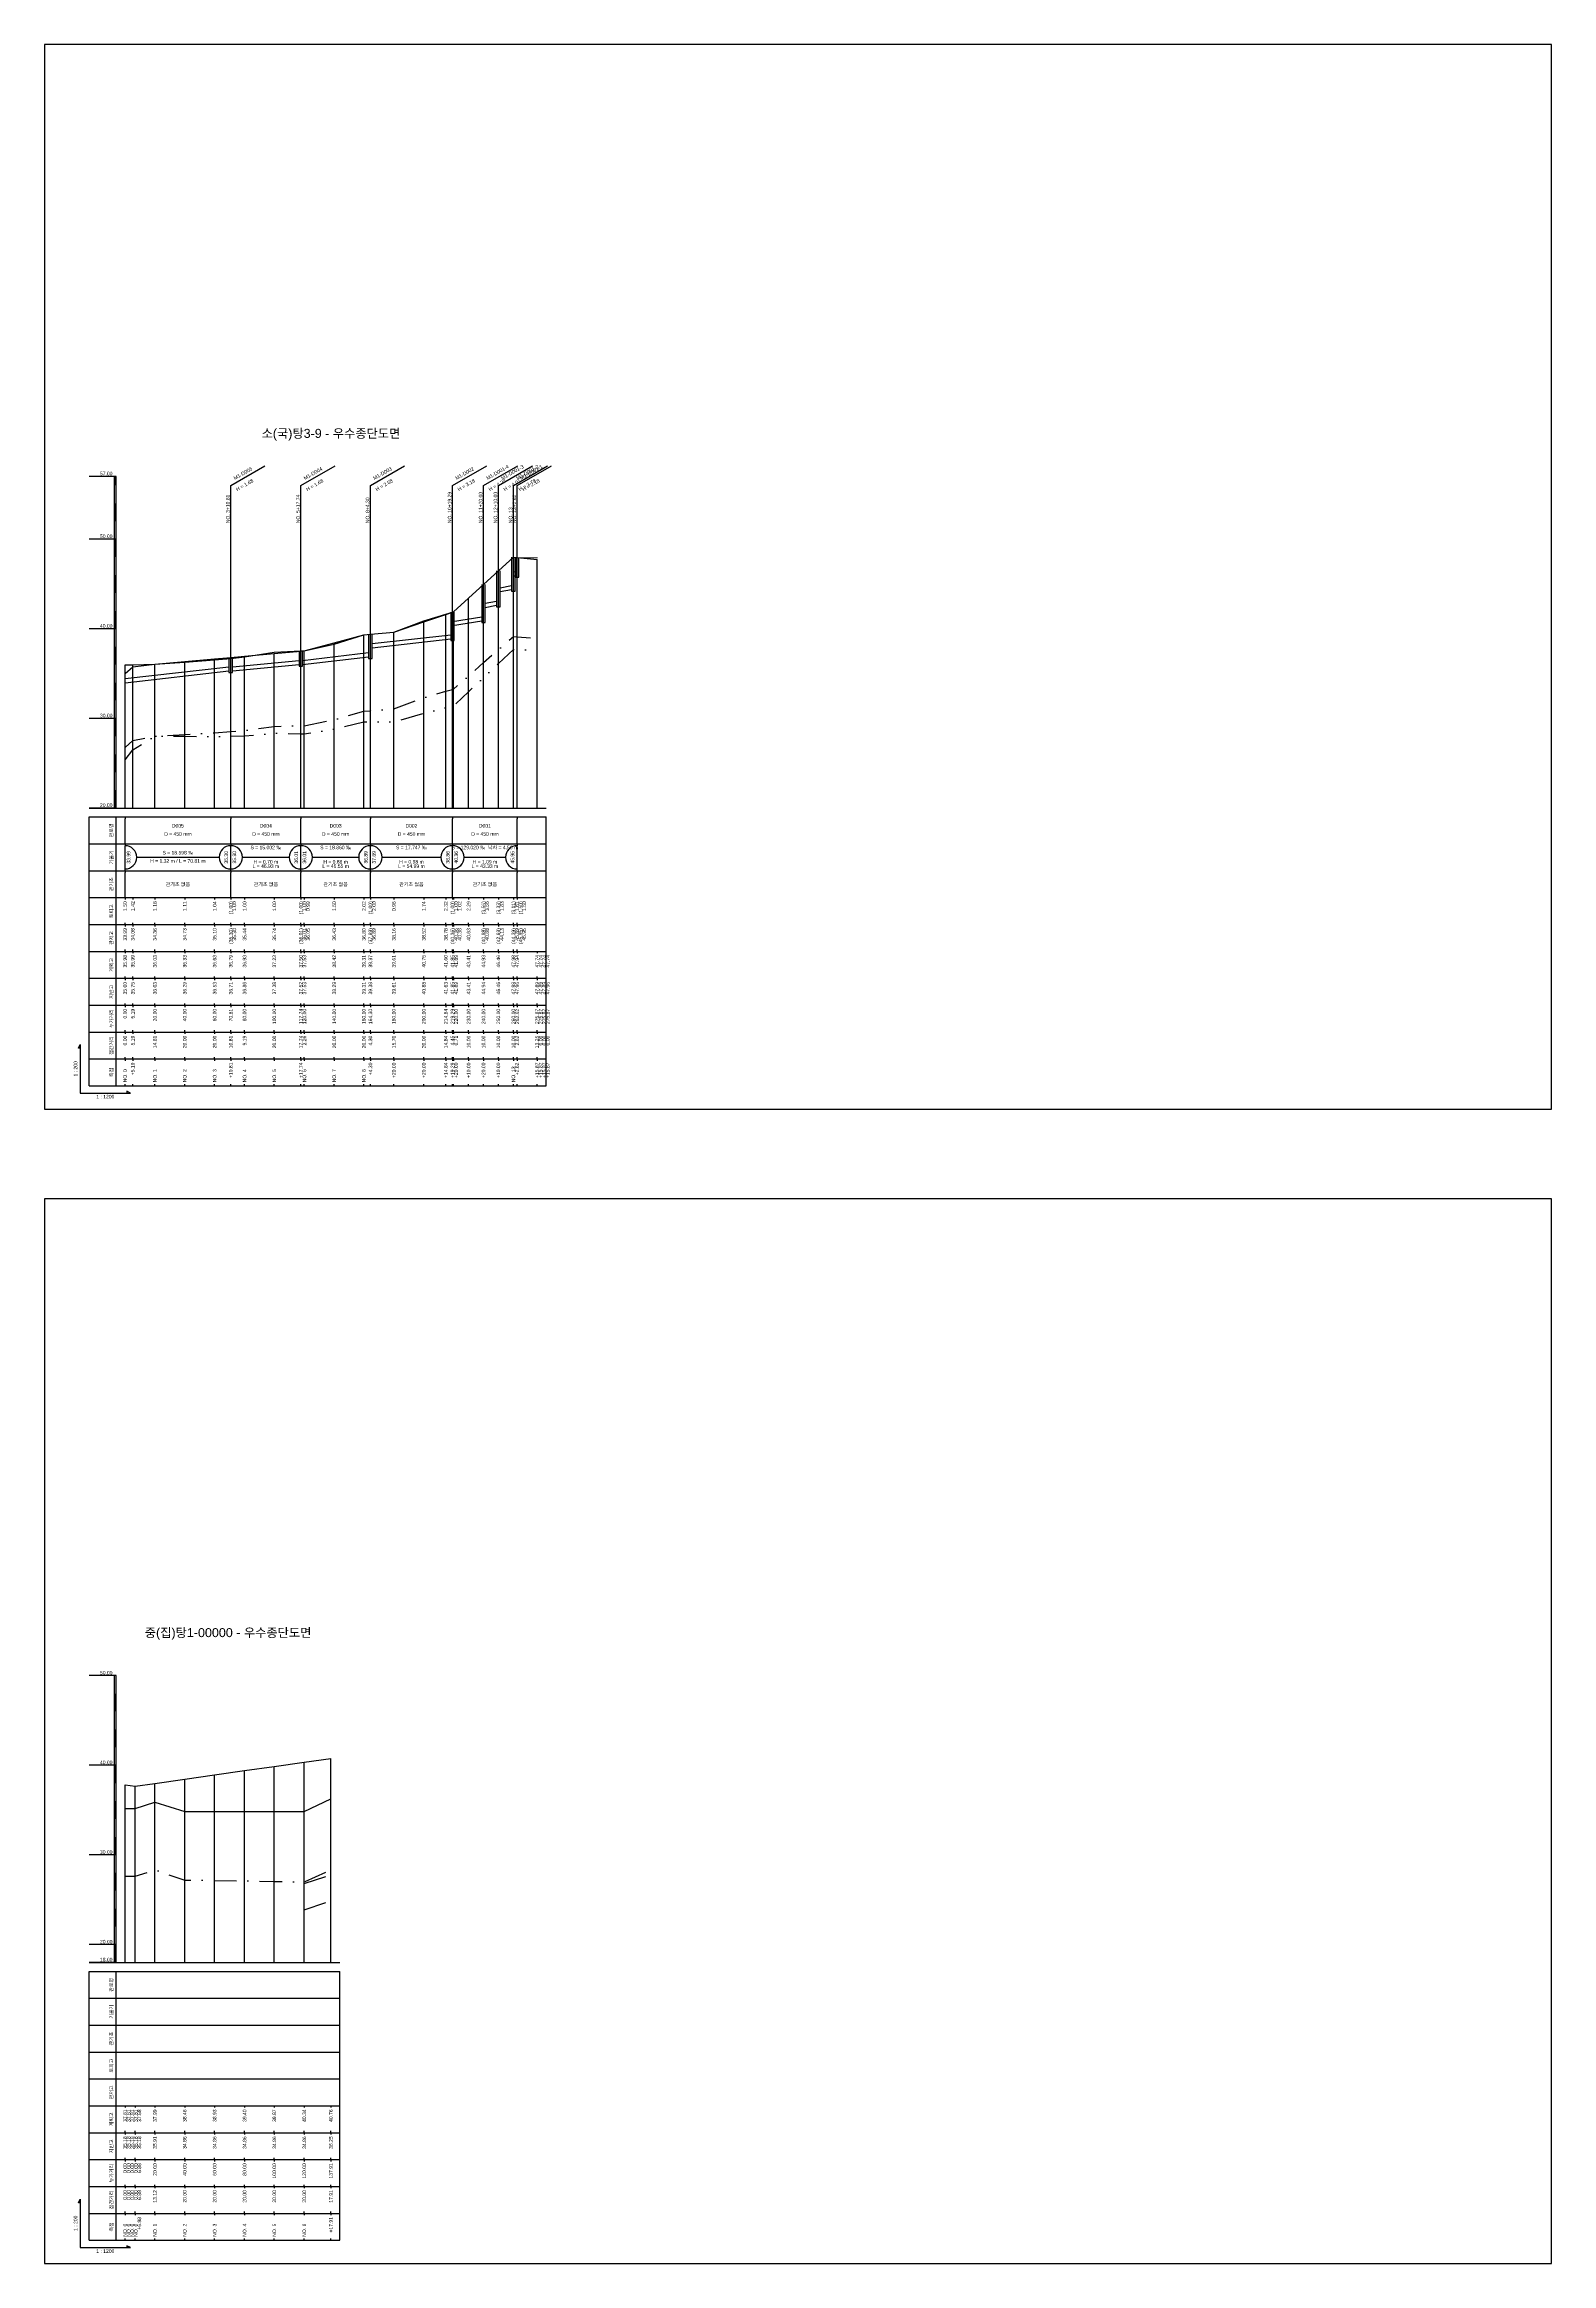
# Model space of a CAD drawing. Header units: millimetres. Extents: x -105495 to 3444, y -108190 to 2013.
# Drawn here: x 20 to 861, y -43792 to -42554 of the extents above; entities that cross this region are included whole.
import ezdxf
from ezdxf.enums import TextEntityAlignment as Align

# ---------------------------------------------------------------- set-up
doc = ezdxf.new("R2010")
doc.units = ezdxf.units.MM
for name, pattern in [('BORDER', [44.45, 12.7, -6.35, 12.7, -6.35, 0, -6.35]), ('DASHDOT', [25.4, 12.7, -6.35, 0, -6.35]), ('DIVIDE', [31.75, 12.7, -6.35, 0, -6.35, 0, -6.35])]:
    doc.linetypes.add(name, pattern=pattern)
for name, color, linetype in [('KZ_종단_계획선', 1, 'Continuous'), ('KZ_종단_관로', 4, 'Continuous'), ('KZ_종단_깃발', 7, 'Continuous'), ('KZ_종단_노선명', 7, 'Continuous'), ('KZ_종단_도각', 7, 'Continuous'), ('KZ_종단_맨홀', 4, 'Continuous'), ('KZ_종단_수직선', 7, 'Continuous'), ('KZ_종단_암선1', 56, 'DASHDOT'), ('KZ_종단_암선2', 4, 'DIVIDE'), ('KZ_종단_암선3', 6, 'BORDER'), ('KZ_종단_지반선', 3, 'Continuous'), ('KZ_종단_테이블문자', 7, 'Continuous'), ('KZ_종단_테이블선', 7, 'Continuous'), ('KZ_종단_폴대', 7, 'Continuous')]:
    doc.layers.add(name, color=color, linetype=linetype)
doc.styles.get("Standard").update_dxf_attribs({"font": 'arial.ttf'})

msp = doc.modelspace()

# ---------------------------------------------------------------- linework, layer by layer
at = {"layer": 'KZ_종단_계획선'}
for points in [[(65, -42900.1), (69.3, -42900.1), (81.7, -42899.8), (98.3, -42898.3), (115, -42896.8), (124, -42896), (131.7, -42895.3), (148.3, -42893.8), (163.1, -42892.5), (165, -42892.3), (181.7, -42887.9), (198.3, -42883.4), (201.9, -42883.1), (215, -42881.9), (231.7, -42876.2), (244, -42872), (247.7, -42870.8), (248.3, -42870.5), (256.7, -42862.9), (265, -42855.3), (273.3, -42847.7), (281.7, -42840.1), (283.8, -42840.3), (294.9, -42841.3), (294.9, -42841.3), (294.9, -42841.3), (294.9, -42841.3)], [(65, -43524.9), (65, -43524.9), (65, -43524.9), (65, -43524.9), (70.7, -43525.6), (81.7, -43524.1), (98.3, -43521.7), (115, -43519.4), (131.7, -43517), (148.3, -43514.7), (165, -43512.3), (179.9, -43510.2)]]:
    msp.add_lwpolyline(points, dxfattribs=at)
at = {"layer": 'KZ_종단_관로'}
for p, q in [((274.3, -42857.1), (280.7, -42855.8)), ((274.3, -42859.3), (280.7, -42858.1)), ((281.7, -42848.3), (282.8, -42848)), ((281.7, -42850.6), (282.8, -42850.2)), ((266, -42865.8), (272.3, -42864.6)), ((266, -42868.1), (272.3, -42866.8)), ((202.9, -42888.3), (246.7, -42883.4)), ((247.7, -42875.9), (264, -42873.3)), ((247.7, -42878.2), (264, -42875.6)), ((164.1, -42897.7), (200.9, -42893.3)), ((164.1, -42900), (200.9, -42895.6)), ((202.9, -42890.6), (246.7, -42885.7)), ((65, -42907.8), (123, -42901.2)), ((65, -42910.1), (123, -42903.5)), ((125, -42901.2), (162.1, -42897.7)), ((125, -42903.5), (162.1, -42900))]:
    msp.add_line(p, q, dxfattribs=at)
at = {"layer": 'KZ_종단_깃발'}
for p, q in [((124, -42800.1), (143.1, -42789.1)), ((163.1, -42800.1), (182.2, -42789.1)), ((201.9, -42800.1), (221, -42789.1)), ((247.7, -42800.1), (266.8, -42789.1)), ((265, -42800.1), (284.1, -42789.1)), ((273.3, -42800.1), (292.4, -42789.1)), ((281.7, -42800.1), (300.7, -42789.1)), ((283.8, -42800.1), (302.9, -42789.1)), ((124, -42980), (124, -42800.1)), ((163.1, -42980), (163.1, -42800.1)), ((201.9, -42980), (201.9, -42800.1)), ((247.7, -42980), (247.7, -42800.1)), ((265, -42980), (265, -42800.1)), ((273.3, -42980), (273.3, -42800.1)), ((281.7, -42980), (281.7, -42800.1)), ((283.8, -42980), (283.8, -42800.1))]:
    msp.add_line(p, q, dxfattribs=at)
at = {"layer": 'KZ_종단_도각'}
for points in [[(20, -43148), (861, -43148), (861, -42554), (20, -42554)], [(20, -43792), (861, -43792), (861, -43198), (20, -43198)]]:
    msp.add_lwpolyline(points, close=True, dxfattribs=at)
at = {"layer": 'KZ_종단_맨홀'}
for points in [[(280.7, -42840.1), (280.7, -42859), (282.7, -42859), (282.7, -42840.1)], [(282.8, -42840.3), (282.8, -42851.2), (284.8, -42851.2), (284.8, -42840.3)], [(264, -42855.3), (264, -42876.5), (266, -42876.5), (266, -42855.3)], [(272.3, -42847.7), (272.3, -42867.8), (274.3, -42867.8), (274.3, -42847.7)], [(246.7, -42870.8), (246.7, -42886.6), (248.7, -42886.6), (248.7, -42870.8)], [(200.9, -42883.1), (200.9, -42896.5), (202.9, -42896.5), (202.9, -42883.1)], [(123, -42896), (123, -42904.4), (125, -42904.4), (125, -42896)], [(162.1, -42892.5), (162.1, -42900.9), (164.1, -42900.9), (164.1, -42892.5)]]:
    msp.add_lwpolyline(points, dxfattribs=at)
at = {"layer": 'KZ_종단_수직선'}
for p, q in [((281.7, -42980), (281.7, -42840.1)), ((283.8, -42980), (283.8, -42840.3)), ((294.9, -42980), (294.9, -42841.3)), ((294.9, -42980), (294.9, -42841.3)), ((294.9, -42980), (294.9, -42841.3)), ((294.9, -42980), (294.9, -42841.3)), ((265, -42980), (265, -42855.3)), ((273.3, -42980), (273.3, -42847.7)), ((247.7, -42980), (247.7, -42870.8)), ((248.3, -42980), (248.3, -42870.5)), ((256.7, -42980), (256.7, -42862.9)), ((198.3, -42980), (198.3, -42883.4)), ((201.9, -42980), (201.9, -42883.1)), ((215, -42980), (215, -42881.9)), ((231.7, -42980), (231.7, -42876.2)), ((244, -42980), (244, -42872)), ((124, -42980), (124, -42896)), ((131.7, -42980), (131.7, -42895.3)), ((148.3, -42980), (148.3, -42893.8)), ((163.1, -42980), (163.1, -42892.5)), ((165, -42980), (165, -42892.3)), ((181.7, -42980), (181.7, -42887.9)), ((65, -42980), (65, -42900.1)), ((69.3, -42980), (69.3, -42900.1)), ((81.7, -42980), (81.7, -42899.8)), ((98.3, -42980), (98.3, -42898.3)), ((115, -42980), (115, -42896.8)), ((148.3, -43624), (148.3, -43514.7)), ((165, -43624), (165, -43512.3)), ((179.9, -43624), (179.9, -43510.2)), ((65, -43624), (65, -43524.9)), ((65, -43624), (65, -43524.9)), ((65, -43624), (65, -43524.9)), ((65, -43624), (65, -43524.9)), ((65, -43624), (65, -43524.9)), ((65, -43624), (65, -43524.9)), ((65, -43624), (65, -43524.9)), ((70.7, -43624), (70.7, -43525.6)), ((81.7, -43624), (81.7, -43524.1)), ((98.3, -43624), (98.3, -43521.7)), ((115, -43624), (115, -43519.4)), ((131.7, -43624), (131.7, -43517))]:
    msp.add_line(p, q, dxfattribs=at)
at = {"layer": 'KZ_종단_암선1', "flags": 128}
for points in [[(65, -42946.3), (69.3, -42942.3), (81.7, -42939.9), (98.3, -42939), (115, -42938), (124, -42937.3), (131.7, -42936.7), (148.3, -42934.5), (163.1, -42934.1), (165, -42934.1), (181.7, -42930.7), (198.3, -42926), (201.9, -42925.7), (215, -42924.6), (231.7, -42918.4), (244, -42914.8), (247.7, -42913.8), (248.3, -42913.6), (256.7, -42906.3), (265, -42898.9), (273.3, -42891.6), (281.7, -42884.3), (283.8, -42884.5), (294.9, -42885.2), (294.9, -42885.2), (294.9, -42885.2), (294.9, -42884.8)], [(65, -43575.8), (65, -43575.8), (65, -43575.8), (65, -43575.8), (70.7, -43575.9), (81.7, -43572.4), (98.3, -43578), (115, -43578.3), (131.7, -43578.5), (148.3, -43578.8), (165, -43579.1), (179.9, -43572.3)]]:
    msp.add_lwpolyline(points, dxfattribs=at)
at = {"layer": 'KZ_종단_암선2', "flags": 128}
for points in [[(65, -42953.1), (69.3, -42947.6), (81.7, -42940), (98.3, -42940), (115, -42940.1), (124, -42939.9), (131.7, -42939.7), (148.3, -42938.3), (163.1, -42938.6), (165, -42938.7), (181.7, -42936), (198.3, -42932), (201.9, -42932), (215, -42931.9), (231.7, -42927.1), (244, -42924.1), (247.7, -42923.2), (248.3, -42923), (256.7, -42915.1), (265, -42907.2), (273.3, -42899.4), (281.7, -42891.6), (283.8, -42891.6), (294.9, -42891.8), (294.9, -42891.8), (294.9, -42891.8), (294.9, -42891.4)], [(165, -43580), (179.9, -43575)]]:
    msp.add_lwpolyline(points, dxfattribs=at)
at = {"layer": 'KZ_종단_암선3', "flags": 128}
msp.add_lwpolyline([(165, -43594.7), (179.9, -43589.6)], dxfattribs=at)
at = {"layer": 'KZ_종단_지반선', "flags": 128}
for points in [[(65, -42905), (69.3, -42901.2), (81.7, -42899.8), (98.3, -42898.6), (115, -42897.4), (124, -42896.5), (131.7, -42895.7), (148.3, -42893.1), (163.1, -42892.4), (165, -42892.3), (181.7, -42888.6), (198.3, -42883.4), (201.9, -42883.1), (215, -42881.9), (231.7, -42875.6), (244, -42871.9), (247.7, -42870.7), (248.3, -42870.5), (256.7, -42862.9), (265, -42855.3), (273.3, -42847.7), (281.7, -42840.1), (283.8, -42840.2), (294.9, -42840.5), (294.9, -42840.5), (294.9, -42840.5), (294.9, -42840.2)], [(65, -43538.1), (65, -43538.1), (65, -43538.1), (65, -43538.1), (70.7, -43538.1), (81.7, -43534.5), (98.3, -43539.7), (115, -43539.7), (131.7, -43539.7), (148.3, -43539.7), (165, -43539.7), (179.9, -43532.8)]]:
    msp.add_lwpolyline(points, dxfattribs=at)
at = {"layer": 'KZ_종단_테이블문자'}
for p, q in [((65, -42985), (65, -42986)), ((65, -42999), (65, -42986)), ((124, -42985), (124, -42986)), ((124, -42985), (124, -42986)), ((124, -42999), (124, -42986)), ((124, -42999), (124, -42986)), ((163.1, -42985), (163.1, -42986)), ((163.1, -42985), (163.1, -42986)), ((163.1, -42999), (163.1, -42986)), ((163.1, -42999), (163.1, -42986)), ((201.9, -42985), (201.9, -42986)), ((201.9, -42985), (201.9, -42986)), ((201.9, -42999), (201.9, -42986)), ((201.9, -42999), (201.9, -42986)), ((247.7, -42985), (247.7, -42986)), ((247.7, -42985), (247.7, -42986)), ((247.7, -42999), (247.7, -42986)), ((247.7, -42999), (247.7, -42986)), ((283.8, -42985), (283.8, -42986)), ((283.8, -42999), (283.8, -42986)), ((65, -43000), (65, -42999)), ((65, -43000), (65, -43001)), ((65, -43014), (65, -43001)), ((71.4, -43007.5), (117.6, -43007.5)), ((124, -43000), (124, -42999)), ((124, -43000), (124, -42999)), ((124, -43000), (124, -43001)), ((124, -43000), (124, -43001)), ((124, -43014), (124, -43001)), ((124, -43014), (124, -43001)), ((130.4, -43007.5), (156.7, -43007.5)), ((163.1, -43000), (163.1, -42999)), ((163.1, -43000), (163.1, -42999)), ((163.1, -43000), (163.1, -43001)), ((163.1, -43000), (163.1, -43001)), ((163.1, -43014), (163.1, -43001)), ((163.1, -43014), (163.1, -43001)), ((169.5, -43007.5), (195.5, -43007.5)), ((201.9, -43000), (201.9, -42999)), ((201.9, -43000), (201.9, -42999)), ((201.9, -43000), (201.9, -43001)), ((201.9, -43000), (201.9, -43001)), ((201.9, -43014), (201.9, -43001)), ((201.9, -43014), (201.9, -43001)), ((208.3, -43007.5), (241.3, -43007.5)), ((247.7, -43000), (247.7, -42999)), ((247.7, -43000), (247.7, -42999)), ((247.7, -43000), (247.7, -43001)), ((247.7, -43000), (247.7, -43001)), ((247.7, -43014), (247.7, -43001)), ((247.7, -43014), (247.7, -43001)), ((254.2, -43007.5), (277.4, -43007.5)), ((283.8, -43000), (283.8, -42999)), ((283.8, -43000), (283.8, -43001)), ((283.8, -43014), (283.8, -43001)), ((65, -43015), (65, -43014)), ((65, -43015), (65, -43016)), ((65, -43029), (65, -43016)), ((124, -43015), (124, -43014)), ((124, -43015), (124, -43014)), ((124, -43015), (124, -43016)), ((124, -43015), (124, -43016)), ((124, -43029), (124, -43016)), ((124, -43029), (124, -43016)), ((163.1, -43015), (163.1, -43014)), ((163.1, -43015), (163.1, -43014)), ((163.1, -43015), (163.1, -43016)), ((163.1, -43015), (163.1, -43016)), ((163.1, -43029), (163.1, -43016)), ((163.1, -43029), (163.1, -43016)), ((201.9, -43015), (201.9, -43014)), ((201.9, -43015), (201.9, -43014)), ((201.9, -43015), (201.9, -43016)), ((201.9, -43015), (201.9, -43016)), ((201.9, -43029), (201.9, -43016)), ((201.9, -43029), (201.9, -43016)), ((247.7, -43015), (247.7, -43014)), ((247.7, -43015), (247.7, -43014)), ((247.7, -43015), (247.7, -43016)), ((247.7, -43015), (247.7, -43016)), ((247.7, -43029), (247.7, -43016)), ((247.7, -43029), (247.7, -43016)), ((283.8, -43015), (283.8, -43014)), ((283.8, -43015), (283.8, -43016)), ((283.8, -43029), (283.8, -43016)), ((65, -43030), (65, -43029)), ((124, -43030), (124, -43029)), ((124, -43030), (124, -43029)), ((163.1, -43030), (163.1, -43029)), ((163.1, -43030), (163.1, -43029)), ((201.9, -43030), (201.9, -43029)), ((201.9, -43030), (201.9, -43029)), ((247.7, -43030), (247.7, -43029)), ((247.7, -43030), (247.7, -43029)), ((283.8, -43030), (283.8, -43029))]:
    msp.add_line(p, q, dxfattribs=at)
for centre, start, end in [((65, -43007.5), 270, 90), ((124, -43007.5), 90, 270), ((124, -43007.5), 270, 90), ((163.1, -43007.5), 90, 270), ((163.1, -43007.5), 270, 90), ((201.9, -43007.5), 90, 270), ((201.9, -43007.5), 270, 90), ((247.7, -43007.5), 90, 270), ((247.7, -43007.5), 270, 90), ((283.8, -43007.5), 90, 270)]:
    msp.add_arc(centre, 6.5, start, end, dxfattribs=at)
at = {"layer": 'KZ_종단_테이블선'}
for p, q in [((45, -42980), (299.9, -42980)), ((45, -43000), (45, -42985)), ((45, -42985), (299.9, -42985)), ((60, -43000), (60, -42985)), ((299.9, -43000), (299.9, -42985)), ((45, -43015), (45, -43000)), ((45, -43000), (299.9, -43000)), ((60, -43015), (60, -43000)), ((299.9, -43015), (299.9, -43000)), ((45, -43030), (45, -43015)), ((45, -43015), (299.9, -43015)), ((60, -43030), (60, -43015)), ((299.9, -43030), (299.9, -43015)), ((45, -43045), (45, -43030)), ((45, -43030), (299.9, -43030)), ((60, -43045), (60, -43030)), ((65, -43030), (65, -43031)), ((69.3, -43030), (69.3, -43031)), ((81.7, -43030), (81.7, -43031)), ((98.3, -43030), (98.3, -43031)), ((115, -43030), (115, -43031)), ((124, -43030), (124, -43031)), ((131.7, -43030), (131.7, -43031)), ((148.3, -43030), (148.3, -43031)), ((163.1, -43030), (163.1, -43031)), ((165, -43030), (165, -43031)), ((181.7, -43030), (181.7, -43031)), ((198.3, -43030), (198.3, -43031)), ((201.9, -43030), (201.9, -43031)), ((215, -43030), (215, -43031)), ((231.7, -43030), (231.7, -43031)), ((244, -43030), (244, -43031)), ((247.7, -43030), (247.7, -43031)), ((248.3, -43030), (248.3, -43031)), ((256.7, -43030), (256.7, -43031)), ((265, -43030), (265, -43031)), ((273.3, -43030), (273.3, -43031)), ((281.7, -43030), (281.7, -43031)), ((283.8, -43030), (283.8, -43031)), ((299.9, -43045), (299.9, -43030)), ((45, -43060), (45, -43045)), ((45, -43045), (299.9, -43045)), ((60, -43060), (60, -43045)), ((65, -43045), (65, -43044)), ((65, -43045), (65, -43046)), ((69.3, -43045), (69.3, -43044)), ((69.3, -43045), (69.3, -43046)), ((81.7, -43045), (81.7, -43044)), ((81.7, -43045), (81.7, -43046)), ((98.3, -43045), (98.3, -43044)), ((98.3, -43045), (98.3, -43046)), ((115, -43045), (115, -43044)), ((115, -43045), (115, -43046)), ((124, -43045), (124, -43044)), ((124, -43045), (124, -43046)), ((131.7, -43045), (131.7, -43044)), ((131.7, -43045), (131.7, -43046)), ((148.3, -43045), (148.3, -43044)), ((148.3, -43045), (148.3, -43046)), ((163.1, -43045), (163.1, -43044)), ((163.1, -43045), (163.1, -43046)), ((165, -43045), (165, -43044)), ((165, -43045), (165, -43046)), ((181.7, -43045), (181.7, -43044)), ((181.7, -43045), (181.7, -43046)), ((198.3, -43045), (198.3, -43044)), ((198.3, -43045), (198.3, -43046)), ((201.9, -43045), (201.9, -43044)), ((201.9, -43045), (201.9, -43046)), ((215, -43045), (215, -43044)), ((215, -43045), (215, -43046)), ((231.7, -43045), (231.7, -43044)), ((231.7, -43045), (231.7, -43046)), ((244, -43045), (244, -43044)), ((244, -43045), (244, -43046)), ((247.7, -43045), (247.7, -43044)), ((247.7, -43045), (247.7, -43046)), ((248.3, -43045), (248.3, -43044)), ((248.3, -43045), (248.3, -43046)), ((256.7, -43045), (256.7, -43044)), ((256.7, -43045), (256.7, -43046)), ((265, -43045), (265, -43044)), ((265, -43045), (265, -43046)), ((273.3, -43045), (273.3, -43044)), ((273.3, -43045), (273.3, -43046)), ((281.7, -43045), (281.7, -43044)), ((281.7, -43045), (281.7, -43046)), ((283.8, -43045), (283.8, -43044)), ((283.8, -43045), (283.8, -43046)), ((299.9, -43060), (299.9, -43045)), ((45, -43075), (45, -43060)), ((45, -43060), (299.9, -43060)), ((60, -43075), (60, -43060)), ((65, -43060), (65, -43059)), ((65, -43060), (65, -43061)), ((69.3, -43060), (69.3, -43059)), ((69.3, -43060), (69.3, -43061)), ((81.7, -43060), (81.7, -43059)), ((81.7, -43060), (81.7, -43061)), ((98.3, -43060), (98.3, -43059)), ((98.3, -43060), (98.3, -43061)), ((115, -43060), (115, -43059)), ((115, -43060), (115, -43061)), ((124, -43060), (124, -43059)), ((124, -43060), (124, -43061)), ((131.7, -43060), (131.7, -43059)), ((131.7, -43060), (131.7, -43061)), ((148.3, -43060), (148.3, -43059)), ((148.3, -43060), (148.3, -43061)), ((163.1, -43060), (163.1, -43059)), ((163.1, -43060), (163.1, -43061)), ((165, -43060), (165, -43059)), ((165, -43060), (165, -43061)), ((181.7, -43060), (181.7, -43059)), ((181.7, -43060), (181.7, -43061)), ((198.3, -43060), (198.3, -43059)), ((198.3, -43060), (198.3, -43061)), ((201.9, -43060), (201.9, -43059)), ((201.9, -43060), (201.9, -43061)), ((215, -43060), (215, -43059)), ((215, -43060), (215, -43061)), ((231.7, -43060), (231.7, -43059)), ((231.7, -43060), (231.7, -43061)), ((244, -43060), (244, -43059)), ((244, -43060), (244, -43061)), ((247.7, -43060), (247.7, -43059)), ((247.7, -43060), (247.7, -43061)), ((248.3, -43060), (248.3, -43059)), ((248.3, -43060), (248.3, -43061)), ((256.7, -43060), (256.7, -43059)), ((256.7, -43060), (256.7, -43061)), ((265, -43060), (265, -43059)), ((265, -43060), (265, -43061)), ((273.3, -43060), (273.3, -43059)), ((273.3, -43060), (273.3, -43061)), ((281.7, -43060), (281.7, -43059)), ((281.7, -43060), (281.7, -43061)), ((283.8, -43060), (283.8, -43059)), ((283.8, -43060), (283.8, -43061)), ((294.9, -43060), (294.9, -43061)), ((294.9, -43060), (294.9, -43061)), ((294.9, -43060), (294.9, -43061)), ((294.9, -43060), (294.9, -43061)), ((299.9, -43075), (299.9, -43060)), ((45, -43090), (45, -43075)), ((45, -43075), (299.9, -43075)), ((60, -43090), (60, -43075)), ((65, -43075), (65, -43074)), ((65, -43075), (65, -43076)), ((69.3, -43075), (69.3, -43074)), ((69.3, -43075), (69.3, -43076)), ((81.7, -43075), (81.7, -43074)), ((81.7, -43075), (81.7, -43076)), ((98.3, -43075), (98.3, -43074)), ((98.3, -43075), (98.3, -43076)), ((115, -43075), (115, -43074)), ((115, -43075), (115, -43076)), ((124, -43075), (124, -43074)), ((124, -43075), (124, -43076)), ((131.7, -43075), (131.7, -43074)), ((131.7, -43075), (131.7, -43076)), ((148.3, -43075), (148.3, -43074)), ((148.3, -43075), (148.3, -43076)), ((163.1, -43075), (163.1, -43074)), ((163.1, -43075), (163.1, -43076)), ((165, -43075), (165, -43074)), ((165, -43075), (165, -43076)), ((181.7, -43075), (181.7, -43074)), ((181.7, -43075), (181.7, -43076)), ((198.3, -43075), (198.3, -43074)), ((198.3, -43075), (198.3, -43076)), ((201.9, -43075), (201.9, -43074)), ((201.9, -43075), (201.9, -43076)), ((215, -43075), (215, -43074)), ((215, -43075), (215, -43076)), ((231.7, -43075), (231.7, -43074)), ((231.7, -43075), (231.7, -43076)), ((244, -43075), (244, -43074)), ((244, -43075), (244, -43076)), ((247.7, -43075), (247.7, -43074)), ((247.7, -43075), (247.7, -43076)), ((248.3, -43075), (248.3, -43074)), ((248.3, -43075), (248.3, -43076)), ((256.7, -43075), (256.7, -43074)), ((256.7, -43075), (256.7, -43076)), ((265, -43075), (265, -43074)), ((265, -43075), (265, -43076)), ((273.3, -43075), (273.3, -43074)), ((273.3, -43075), (273.3, -43076)), ((281.7, -43075), (281.7, -43074)), ((281.7, -43075), (281.7, -43076)), ((283.8, -43075), (283.8, -43074)), ((283.8, -43075), (283.8, -43076)), ((294.9, -43075), (294.9, -43074)), ((294.9, -43075), (294.9, -43074)), ((294.9, -43075), (294.9, -43074)), ((294.9, -43075), (294.9, -43074)), ((294.9, -43075), (294.9, -43076)), ((294.9, -43075), (294.9, -43076)), ((294.9, -43075), (294.9, -43076)), ((294.9, -43075), (294.9, -43076)), ((299.9, -43090), (299.9, -43075)), ((45, -43105), (45, -43090)), ((45, -43090), (299.9, -43090)), ((60, -43105), (60, -43090)), ((65, -43090), (65, -43089)), ((65, -43090), (65, -43091)), ((69.3, -43090), (69.3, -43089)), ((69.3, -43090), (69.3, -43091)), ((81.7, -43090), (81.7, -43089)), ((81.7, -43090), (81.7, -43091)), ((98.3, -43090), (98.3, -43089)), ((98.3, -43090), (98.3, -43091)), ((115, -43090), (115, -43089)), ((115, -43090), (115, -43091)), ((124, -43090), (124, -43089)), ((124, -43090), (124, -43091)), ((131.7, -43090), (131.7, -43089)), ((131.7, -43090), (131.7, -43091)), ((148.3, -43090), (148.3, -43089)), ((148.3, -43090), (148.3, -43091)), ((163.1, -43090), (163.1, -43089)), ((163.1, -43090), (163.1, -43091)), ((165, -43090), (165, -43089)), ((165, -43090), (165, -43091)), ((181.7, -43090), (181.7, -43089)), ((181.7, -43090), (181.7, -43091)), ((198.3, -43090), (198.3, -43089)), ((198.3, -43090), (198.3, -43091)), ((201.9, -43090), (201.9, -43089)), ((201.9, -43090), (201.9, -43091)), ((215, -43090), (215, -43089)), ((215, -43090), (215, -43091)), ((231.7, -43090), (231.7, -43089)), ((231.7, -43090), (231.7, -43091)), ((244, -43090), (244, -43089)), ((244, -43090), (244, -43091)), ((247.7, -43090), (247.7, -43089)), ((247.7, -43090), (247.7, -43091)), ((248.3, -43090), (248.3, -43089)), ((248.3, -43090), (248.3, -43091)), ((256.7, -43090), (256.7, -43089)), ((256.7, -43090), (256.7, -43091)), ((265, -43090), (265, -43089)), ((265, -43090), (265, -43091)), ((273.3, -43090), (273.3, -43089)), ((273.3, -43090), (273.3, -43091)), ((281.7, -43090), (281.7, -43089)), ((281.7, -43090), (281.7, -43091)), ((283.8, -43090), (283.8, -43089)), ((283.8, -43090), (283.8, -43091)), ((294.9, -43090), (294.9, -43089)), ((294.9, -43090), (294.9, -43089)), ((294.9, -43090), (294.9, -43089)), ((294.9, -43090), (294.9, -43089)), ((294.9, -43090), (294.9, -43091)), ((294.9, -43090), (294.9, -43091)), ((294.9, -43090), (294.9, -43091)), ((294.9, -43090), (294.9, -43091)), ((299.9, -43105), (299.9, -43090)), ((45, -43120), (45, -43105)), ((45, -43105), (299.9, -43105)), ((60, -43120), (60, -43105)), ((65, -43105), (65, -43104)), ((65, -43105), (65, -43106)), ((69.3, -43105), (69.3, -43104)), ((69.3, -43105), (69.3, -43106)), ((81.7, -43105), (81.7, -43104)), ((81.7, -43105), (81.7, -43106)), ((98.3, -43105), (98.3, -43104)), ((98.3, -43105), (98.3, -43106)), ((115, -43105), (115, -43104)), ((115, -43105), (115, -43106)), ((124, -43105), (124, -43104)), ((124, -43105), (124, -43106)), ((131.7, -43105), (131.7, -43104)), ((131.7, -43105), (131.7, -43106)), ((148.3, -43105), (148.3, -43104)), ((148.3, -43105), (148.3, -43106)), ((163.1, -43105), (163.1, -43104)), ((163.1, -43105), (163.1, -43106)), ((165, -43105), (165, -43104)), ((165, -43105), (165, -43106)), ((181.7, -43105), (181.7, -43104)), ((181.7, -43105), (181.7, -43106)), ((198.3, -43105), (198.3, -43104)), ((198.3, -43105), (198.3, -43106)), ((201.9, -43105), (201.9, -43104)), ((201.9, -43105), (201.9, -43106)), ((215, -43105), (215, -43104)), ((215, -43105), (215, -43106)), ((231.7, -43105), (231.7, -43104)), ((231.7, -43105), (231.7, -43106)), ((244, -43105), (244, -43104)), ((244, -43105), (244, -43106)), ((247.7, -43105), (247.7, -43104)), ((247.7, -43105), (247.7, -43106)), ((248.3, -43105), (248.3, -43104)), ((248.3, -43105), (248.3, -43106)), ((256.7, -43105), (256.7, -43104)), ((256.7, -43105), (256.7, -43106)), ((265, -43105), (265, -43104)), ((265, -43105), (265, -43106)), ((273.3, -43105), (273.3, -43104)), ((273.3, -43105), (273.3, -43106)), ((281.7, -43105), (281.7, -43104)), ((281.7, -43105), (281.7, -43106)), ((283.8, -43105), (283.8, -43104)), ((283.8, -43105), (283.8, -43106)), ((294.9, -43105), (294.9, -43104)), ((294.9, -43105), (294.9, -43104)), ((294.9, -43105), (294.9, -43104)), ((294.9, -43105), (294.9, -43104)), ((294.9, -43105), (294.9, -43106)), ((294.9, -43105), (294.9, -43106)), ((294.9, -43105), (294.9, -43106)), ((294.9, -43105), (294.9, -43106)), ((299.9, -43120), (299.9, -43105)), ((65, -43120), (65, -43119)), ((69.3, -43120), (69.3, -43119)), ((81.7, -43120), (81.7, -43119)), ((98.3, -43120), (98.3, -43119)), ((115, -43120), (115, -43119)), ((124, -43120), (124, -43119)), ((131.7, -43120), (131.7, -43119)), ((148.3, -43120), (148.3, -43119)), ((163.1, -43120), (163.1, -43119)), ((165, -43120), (165, -43119)), ((181.7, -43120), (181.7, -43119)), ((198.3, -43120), (198.3, -43119)), ((201.9, -43120), (201.9, -43119)), ((215, -43120), (215, -43119)), ((231.7, -43120), (231.7, -43119)), ((244, -43120), (244, -43119)), ((247.7, -43120), (247.7, -43119)), ((248.3, -43120), (248.3, -43119)), ((256.7, -43120), (256.7, -43119)), ((265, -43120), (265, -43119)), ((273.3, -43120), (273.3, -43119)), ((281.7, -43120), (281.7, -43119)), ((283.8, -43120), (283.8, -43119)), ((294.9, -43120), (294.9, -43119)), ((294.9, -43120), (294.9, -43119)), ((294.9, -43120), (294.9, -43119)), ((294.9, -43120), (294.9, -43119)), ((45, -43135), (45, -43120)), ((45, -43120), (299.9, -43120)), ((60, -43135), (60, -43120)), ((65, -43120), (65, -43121)), ((69.3, -43120), (69.3, -43121)), ((81.7, -43120), (81.7, -43121)), ((98.3, -43120), (98.3, -43121)), ((115, -43120), (115, -43121)), ((124, -43120), (124, -43121)), ((131.7, -43120), (131.7, -43121)), ((148.3, -43120), (148.3, -43121)), ((163.1, -43120), (163.1, -43121)), ((165, -43120), (165, -43121)), ((181.7, -43120), (181.7, -43121)), ((198.3, -43120), (198.3, -43121)), ((201.9, -43120), (201.9, -43121)), ((215, -43120), (215, -43121)), ((231.7, -43120), (231.7, -43121)), ((244, -43120), (244, -43121)), ((247.7, -43120), (247.7, -43121)), ((248.3, -43120), (248.3, -43121)), ((256.7, -43120), (256.7, -43121)), ((265, -43120), (265, -43121)), ((273.3, -43120), (273.3, -43121)), ((281.7, -43120), (281.7, -43121)), ((283.8, -43120), (283.8, -43121)), ((294.9, -43120), (294.9, -43121)), ((294.9, -43120), (294.9, -43121)), ((294.9, -43120), (294.9, -43121)), ((294.9, -43120), (294.9, -43121)), ((299.9, -43135), (299.9, -43120)), ((45, -43135), (299.9, -43135)), ((65, -43135), (65, -43134)), ((69.3, -43135), (69.3, -43134)), ((81.7, -43135), (81.7, -43134)), ((98.3, -43135), (98.3, -43134)), ((115, -43135), (115, -43134)), ((124, -43135), (124, -43134)), ((131.7, -43135), (131.7, -43134)), ((148.3, -43135), (148.3, -43134)), ((163.1, -43135), (163.1, -43134)), ((165, -43135), (165, -43134)), ((181.7, -43135), (181.7, -43134)), ((198.3, -43135), (198.3, -43134)), ((201.9, -43135), (201.9, -43134)), ((215, -43135), (215, -43134)), ((231.7, -43135), (231.7, -43134)), ((244, -43135), (244, -43134)), ((247.7, -43135), (247.7, -43134)), ((248.3, -43135), (248.3, -43134)), ((256.7, -43135), (256.7, -43134)), ((265, -43135), (265, -43134)), ((273.3, -43135), (273.3, -43134)), ((281.7, -43135), (281.7, -43134)), ((283.8, -43135), (283.8, -43134)), ((294.9, -43135), (294.9, -43134)), ((294.9, -43135), (294.9, -43134)), ((294.9, -43135), (294.9, -43134)), ((294.9, -43135), (294.9, -43134)), ((45, -43624), (184.9, -43624)), ((45, -43644), (45, -43629)), ((45, -43629), (184.9, -43629)), ((60, -43644), (60, -43629)), ((184.9, -43644), (184.9, -43629)), ((45, -43659), (45, -43644)), ((45, -43644), (184.9, -43644)), ((60, -43659), (60, -43644)), ((184.9, -43659), (184.9, -43644)), ((45, -43674), (45, -43659)), ((45, -43659), (184.9, -43659)), ((60, -43674), (60, -43659)), ((184.9, -43674), (184.9, -43659)), ((45, -43689), (45, -43674)), ((45, -43674), (184.9, -43674)), ((60, -43689), (60, -43674)), ((184.9, -43689), (184.9, -43674)), ((45, -43704), (45, -43689)), ((45, -43689), (184.9, -43689)), ((60, -43704), (60, -43689)), ((184.9, -43704), (184.9, -43689)), ((45, -43719), (45, -43704)), ((45, -43704), (184.9, -43704)), ((60, -43719), (60, -43704)), ((65, -43704), (65, -43705)), ((65, -43704), (65, -43705)), ((65, -43704), (65, -43705)), ((65, -43704), (65, -43705)), ((70.7, -43704), (70.7, -43705)), ((81.7, -43704), (81.7, -43705)), ((98.3, -43704), (98.3, -43705)), ((115, -43704), (115, -43705)), ((131.7, -43704), (131.7, -43705)), ((148.3, -43704), (148.3, -43705)), ((165, -43704), (165, -43705)), ((179.9, -43704), (179.9, -43705)), ((184.9, -43719), (184.9, -43704)), ((45, -43734), (45, -43719)), ((45, -43719), (184.9, -43719)), ((60, -43734), (60, -43719)), ((65, -43719), (65, -43718)), ((65, -43719), (65, -43718)), ((65, -43719), (65, -43718)), ((65, -43719), (65, -43718)), ((65, -43719), (65, -43720)), ((65, -43719), (65, -43720)), ((65, -43719), (65, -43720)), ((65, -43719), (65, -43720)), ((70.7, -43719), (70.7, -43718)), ((70.7, -43719), (70.7, -43720)), ((81.7, -43719), (81.7, -43718)), ((81.7, -43719), (81.7, -43720)), ((98.3, -43719), (98.3, -43718)), ((98.3, -43719), (98.3, -43720)), ((115, -43719), (115, -43718)), ((115, -43719), (115, -43720)), ((131.7, -43719), (131.7, -43718)), ((131.7, -43719), (131.7, -43720)), ((148.3, -43719), (148.3, -43718)), ((148.3, -43719), (148.3, -43720)), ((165, -43719), (165, -43718)), ((165, -43719), (165, -43720)), ((179.9, -43719), (179.9, -43718)), ((179.9, -43719), (179.9, -43720)), ((184.9, -43734), (184.9, -43719)), ((45, -43749), (45, -43734)), ((45, -43734), (184.9, -43734)), ((60, -43749), (60, -43734)), ((65, -43734), (65, -43733)), ((65, -43734), (65, -43733)), ((65, -43734), (65, -43733)), ((65, -43734), (65, -43733)), ((65, -43734), (65, -43735)), ((65, -43734), (65, -43735)), ((65, -43734), (65, -43735)), ((65, -43734), (65, -43735)), ((70.7, -43734), (70.7, -43733)), ((70.7, -43734), (70.7, -43735)), ((81.7, -43734), (81.7, -43733)), ((81.7, -43734), (81.7, -43735)), ((98.3, -43734), (98.3, -43733)), ((98.3, -43734), (98.3, -43735)), ((115, -43734), (115, -43733)), ((115, -43734), (115, -43735)), ((131.7, -43734), (131.7, -43733)), ((131.7, -43734), (131.7, -43735)), ((148.3, -43734), (148.3, -43733)), ((148.3, -43734), (148.3, -43735)), ((165, -43734), (165, -43733)), ((165, -43734), (165, -43735)), ((179.9, -43734), (179.9, -43733)), ((179.9, -43734), (179.9, -43735)), ((184.9, -43749), (184.9, -43734)), ((45, -43764), (45, -43749)), ((45, -43749), (184.9, -43749)), ((60, -43764), (60, -43749)), ((65, -43749), (65, -43748)), ((65, -43749), (65, -43748)), ((65, -43749), (65, -43748)), ((65, -43749), (65, -43748)), ((65, -43749), (65, -43750)), ((65, -43749), (65, -43750)), ((65, -43749), (65, -43750)), ((65, -43749), (65, -43750)), ((70.7, -43749), (70.7, -43748)), ((70.7, -43749), (70.7, -43750)), ((81.7, -43749), (81.7, -43748)), ((81.7, -43749), (81.7, -43750)), ((98.3, -43749), (98.3, -43748)), ((98.3, -43749), (98.3, -43750)), ((115, -43749), (115, -43748)), ((115, -43749), (115, -43750)), ((131.7, -43749), (131.7, -43748)), ((131.7, -43749), (131.7, -43750)), ((148.3, -43749), (148.3, -43748)), ((148.3, -43749), (148.3, -43750)), ((165, -43749), (165, -43748)), ((165, -43749), (165, -43750)), ((179.9, -43749), (179.9, -43748)), ((179.9, -43749), (179.9, -43750)), ((184.9, -43764), (184.9, -43749)), ((65, -43764), (65, -43763)), ((65, -43764), (65, -43763)), ((65, -43764), (65, -43763)), ((65, -43764), (65, -43763)), ((70.7, -43764), (70.7, -43763)), ((81.7, -43764), (81.7, -43763)), ((98.3, -43764), (98.3, -43763)), ((115, -43764), (115, -43763)), ((131.7, -43764), (131.7, -43763)), ((148.3, -43764), (148.3, -43763)), ((165, -43764), (165, -43763)), ((179.9, -43764), (179.9, -43763)), ((45, -43779), (45, -43764)), ((45, -43764), (184.9, -43764)), ((60, -43779), (60, -43764)), ((65, -43764), (65, -43765)), ((65, -43764), (65, -43765)), ((65, -43764), (65, -43765)), ((65, -43764), (65, -43765)), ((70.7, -43764), (70.7, -43765)), ((81.7, -43764), (81.7, -43765)), ((98.3, -43764), (98.3, -43765)), ((115, -43764), (115, -43765)), ((131.7, -43764), (131.7, -43765)), ((148.3, -43764), (148.3, -43765)), ((165, -43764), (165, -43765)), ((179.9, -43764), (179.9, -43765)), ((184.9, -43779), (184.9, -43764)), ((45, -43779), (184.9, -43779)), ((65, -43779), (65, -43778)), ((65, -43779), (65, -43778)), ((65, -43779), (65, -43778)), ((65, -43779), (65, -43778)), ((70.7, -43779), (70.7, -43778)), ((81.7, -43779), (81.7, -43778)), ((98.3, -43779), (98.3, -43778)), ((115, -43779), (115, -43778)), ((131.7, -43779), (131.7, -43778)), ((148.3, -43779), (148.3, -43778)), ((165, -43779), (165, -43778)), ((179.9, -43779), (179.9, -43778))]:
    msp.add_line(p, q, dxfattribs=at)
for points in [[(40, -43114), (39, -43114), (40, -43112), (40, -43139), (68, -43139), (66, -43138), (66, -43139)], [(40, -43758), (39, -43758), (40, -43756), (40, -43783), (68, -43783), (66, -43782), (66, -43783)]]:
    msp.add_lwpolyline(points, dxfattribs=at)
at = {"layer": 'KZ_종단_폴대'}
for p, q in [((60, -42795), (45, -42795)), ((60, -42830), (45, -42830)), ((60, -42880), (45, -42880)), ((60, -42930), (45, -42930)), ((60, -42980), (45, -42980)), ((60, -43464), (45, -43464)), ((60, -43514), (45, -43514)), ((60, -43564), (45, -43564)), ((60, -43614), (45, -43614)), ((60, -43624), (45, -43624))]:
    msp.add_line(p, q, dxfattribs=at)
at = {"layer": 'KZ_종단_폴대', "const_width": 1}
for points in [[(59.5, -42800), (59.5, -42795)], [(59.5, -42820), (59.5, -42810)], [(59.5, -42840), (59.5, -42830)], [(59.5, -42860), (59.5, -42850)], [(59.5, -42880), (59.5, -42870)], [(59.5, -42900), (59.5, -42890)], [(59.5, -42920), (59.5, -42910)], [(59.5, -42940), (59.5, -42930)], [(59.5, -42960), (59.5, -42950)], [(59.5, -42980), (59.5, -42970)], [(59.5, -43484), (59.5, -43474)], [(59.5, -43504), (59.5, -43494)], [(59.5, -43524), (59.5, -43514)], [(59.5, -43544), (59.5, -43534)], [(59.5, -43564), (59.5, -43554)], [(59.5, -43584), (59.5, -43574)], [(59.5, -43604), (59.5, -43594)], [(59.5, -43624), (59.5, -43614)]]:
    msp.add_lwpolyline(points, dxfattribs=at)
at = {"layer": 'KZ_종단_폴대'}
for points in [[(60, -42980), (60, -42795), (59, -42795), (59, -42980), (60, -42980)], [(60, -43624), (60, -43464), (59, -43464), (59, -43624), (60, -43624)]]:
    msp.add_lwpolyline(points, dxfattribs=at)

# ---------------------------------------------------------------- texts
at = {"layer": 'KZ_종단_깃발'}
for s, rotation, p in [('M1-D005', 30, (126.6, -42797.6)), ('M1-D004', 30, (165.7, -42797.6)), ('M1-D003', 30, (204.5, -42797.6)), ('M1-D002', 30, (250.3, -42797.6)), ('M1-D001-4', 30, (267.6, -42797.6)), ('M1-D001-3', 30, (275.9, -42797.6)), ('M1-D001-2', 30, (284.3, -42797.6)), ('M1-D001-1', 30, (286.4, -42797.6)), ('NO. 3+10.81', 90, (124, -42821.1)), ('NO. 5+17.74', 90, (163.1, -42821.1)), ('NO. 8+4.30', 90, (201.9, -42821.1)), ('NO. 10+19.29', 90, (247.7, -42821.1)), ('NO. 11+20.00', 90, (265, -42821.1)), ('NO. 12+10.00', 90, (273.3, -42821.1)), ('NO. 13+2.62', 90, (283.8, -42821.1)), ('NO. 13', 90, (281.7, -42821.1))]:
    msp.add_text(s, height=2, rotation=rotation, dxfattribs=at).set_placement(p, align=Align.BOTTOM_LEFT)
for s, p in [('H = 1.68', (126.6, -42801.6)), ('H = 1.68', (165.7, -42801.6)), ('H = 2.68', (204.5, -42801.6)), ('H = 3.18', (250.3, -42801.6)), ('H = 4.24', (267.6, -42801.6)), ('H = 4.01', (275.9, -42801.6)), ('H = 3.78', (284.3, -42801.6)), ('H = 2.18', (286.4, -42801.6))]:
    msp.add_text(s, height=2, rotation=30, dxfattribs=at).set_placement(p, align=Align.TOP_LEFT)
at = {"layer": 'KZ_종단_노선명'}
for s, p in [('소(국)탕3-9 - 우수종단도면', (179.9, -42775)), ('중(집)탕1-00000 - 우수종단도면', (122.5, -43444))]:
    msp.add_text(s, height=5, dxfattribs=at).set_placement(p, align=Align.BOTTOM_CENTER)
at = {"layer": 'KZ_종단_테이블문자'}
for s, p in [('D = 450 mm', (94.5, -42993.5)), ('D = 450 mm', (143.6, -42993.5)), ('D = 450 mm', (182.5, -42993.5)), ('D = 450 mm', (224.8, -42993.5)), ('D = 450 mm', (265.8, -42993.5)), ('S = 15.002 ‰', (143.6, -43001)), ('S = 18.860 ‰', (182.5, -43001)), ('S = 17.747 ‰', (224.8, -43001)), ('S = 129.020 ‰  낙차 = 4.50 m', (265.8, -43001)), ('H = 1.32 m / L = 70.81 m', (94.5, -43008.5))]:
    msp.add_text(s, height=2, dxfattribs=at).set_placement(p, align=Align.TOP_CENTER)
for s, p in [('D005', (94.5, -42991.5)), ('D004', (143.6, -42991.5)), ('D003', (182.5, -42991.5)), ('D002', (224.8, -42991.5)), ('D001', (265.8, -42991.5)), ('S = 18.598 ‰', (94.5, -43006.5)), ('L = 46.93 m', (143.6, -43014)), ('H = 0.70 m', (143.6, -43011.6)), ('L = 46.55 m', (182.5, -43014)), ('H = 0.88 m', (182.5, -43011.6)), ('L = 54.99 m', (224.8, -43014)), ('H = 0.98 m', (224.8, -43011.6)), ('L = 43.33 m', (265.8, -43014)), ('H = 1.09 m', (265.8, -43011.6))]:
    msp.add_text(s, height=2, dxfattribs=at).set_placement(p, align=Align.BOTTOM_CENTER)
for s, p in [('33.99', (66, -43007.5)), ('35.30', (125, -43007.5)), ('36.01', (164.1, -43007.5)), ('37.89', (202.9, -43007.5)), ('40.36', (248.7, -43007.5))]:
    msp.add_text(s, height=2, rotation=90, dxfattribs=at).set_placement(p, align=Align.TOP_CENTER)
for s, p in [('35.30', (123, -43007.5)), ('36.01', (162.1, -43007.5)), ('36.89', (200.9, -43007.5)), ('38.86', (246.7, -43007.5)), ('45.95', (282.8, -43007.5))]:
    msp.add_text(s, height=2, rotation=90, dxfattribs=at).set_placement(p, align=Align.BOTTOM_CENTER)
for s, p in [('1.50', (65, -43032)), ('1.42', (69.3, -43032)), ('1.18', (81.7, -43032)), ('1.11', (98.3, -43032)), ('1.04', (115, -43032)), ('(1.00)', (124, -43032)), ('1.00', (126, -43032)), ('1.00', (131.7, -43032)), ('1.00', (148.3, -43032)), ('(1.00)', (163.1, -43032)), ('1.00', (165.1, -43032)), ('0.99', (167.1, -43032)), ('1.50', (181.7, -43032)), ('2.02', (198.3, -43032)), ('(1.00)', (201.9, -43032)), ('2.00', (203.9, -43032)), ('0.96', (215, -43032)), ('1.74', (231.7, -43032)), ('2.32', (244, -43032)), ('(1.00)', (247.7, -43032)), ('1.00', (249.7, -43032)), ('1.02', (251.7, -43032)), ('2.29', (256.7, -43032)), ('(3.56)', (265, -43032)), ('3.56', (267, -43032)), ('(3.33)', (273.3, -43032)), ('1.83', (275.3, -43032)), ('(3.11)', (281.7, -43032)), ('1.61', (283.7, -43032)), ('(1.50)', (285.7, -43032)), ('1.50', (287.7, -43032)), ('33.99', (65, -43047)), ('34.08', (69.3, -43047)), ('34.36', (81.7, -43047)), ('34.73', (98.3, -43047)), ('35.10', (115, -43047)), ('(35.30)', (124, -43047)), ('35.30', (126, -43047)), ('35.44', (131.7, -43047)), ('35.74', (148.3, -43047)), ('(36.01)', (163.1, -43047)), ('36.01', (165.1, -43047)), ('36.05', (167.1, -43047)), ('36.43', (181.7, -43047)), ('36.80', (198.3, -43047)), ('(37.89)', (201.9, -43047)), ('36.89', (203.9, -43047)), ('38.16', (215, -43047)), ('38.52', (231.7, -43047)), ('38.78', (244, -43047)), ('(40.36)', (247.7, -43047)), ('40.36', (249.7, -43047)), ('40.38', (251.7, -43047)), ('40.63', (256.7, -43047)), ('(40.88)', (265, -43047)), ('40.88', (267, -43047)), ('(42.63)', (273.3, -43047)), ('44.13', (275.3, -43047)), ('(44.39)', (281.7, -43047)), ('45.89', (283.7, -43047)), ('(45.95)', (285.7, -43047)), ('45.95', (287.7, -43047)), ('35.98', (65, -43062)), ('35.99', (69.3, -43062)), ('36.03', (81.7, -43062)), ('36.33', (98.3, -43062)), ('36.63', (115, -43062)), ('36.79', (124, -43062)), ('36.93', (131.7, -43062)), ('37.23', (148.3, -43062)), ('37.50', (163.1, -43062)), ('37.53', (165.1, -43062)), ('38.42', (181.7, -43062)), ('39.31', (198.3, -43062)), ('39.37', (201.9, -43062)), ('39.61', (215, -43062)), ('40.75', (231.7, -43062)), ('41.60', (244, -43062)), ('41.85', (247.7, -43062)), ('41.89', (249.7, -43062)), ('43.41', (256.7, -43062)), ('44.93', (265, -43062)), ('46.46', (273.3, -43062)), ('47.98', (281.7, -43062)), ('47.94', (283.8, -43062)), ('47.74', (294.9, -43062)), ('47.74', (296.9, -43062)), ('47.74', (298.9, -43062)), ('47.74', (300.9, -43062)), ('35.00', (65, -43077)), ('35.75', (69.3, -43077)), ('36.03', (81.7, -43077)), ('36.29', (98.3, -43077)), ('36.53', (115, -43077)), ('36.71', (124, -43077)), ('36.86', (131.7, -43077)), ('37.38', (148.3, -43077)), ('37.52', (163.1, -43077)), ('37.53', (165.1, -43077)), ('38.29', (181.7, -43077)), ('39.31', (198.3, -43077)), ('39.38', (201.9, -43077)), ('39.61', (215, -43077)), ('40.88', (231.7, -43077)), ('41.63', (244, -43077)), ('41.85', (247.7, -43077)), ('41.89', (249.7, -43077)), ('43.41', (256.7, -43077)), ('44.94', (265, -43077)), ('46.46', (273.3, -43077)), ('47.98', (281.7, -43077)), ('47.96', (283.8, -43077)), ('47.89', (294.9, -43077)), ('47.89', (296.9, -43077)), ('47.89', (298.9, -43077)), ('47.96', (300.9, -43077)), ('0.00', (65, -43092)), ('5.19', (69.3, -43092)), ('20.00', (81.7, -43092)), ('40.00', (98.3, -43092)), ('60.00', (115, -43092)), ('70.81', (124, -43092)), ('80.00', (131.7, -43092)), ('100.00', (148.3, -43092)), ('117.74', (163.1, -43092)), ('120.00', (165.1, -43092)), ('140.00', (181.7, -43092)), ('160.00', (198.3, -43092)), ('164.30', (201.9, -43092)), ('180.00', (215, -43092)), ('200.00', (231.7, -43092)), ('214.84', (244, -43092)), ('219.29', (247.7, -43092)), ('220.00', (249.7, -43092)), ('230.00', (256.7, -43092)), ('240.00', (265, -43092)), ('250.00', (273.3, -43092)), ('260.00', (281.7, -43092)), ('262.62', (283.8, -43092)), ('275.87', (294.9, -43092)), ('275.87', (296.9, -43092)), ('275.87', (298.9, -43092)), ('275.87', (300.9, -43092)), ('0.00', (65, -43107)), ('5.19', (69.3, -43107)), ('14.81', (81.7, -43107)), ('20.00', (98.3, -43107)), ('20.00', (115, -43107)), ('10.81', (124, -43107)), ('9.19', (131.7, -43107)), ('20.00', (148.3, -43107)), ('17.74', (163.1, -43107)), ('2.26', (165.1, -43107)), ('20.00', (181.7, -43107)), ('20.00', (198.3, -43107)), ('4.30', (201.9, -43107)), ('15.70', (215, -43107)), ('20.00', (231.7, -43107)), ('14.84', (244, -43107)), ('4.45', (247.7, -43107)), ('0.71', (249.7, -43107)), ('10.00', (256.7, -43107)), ('10.00', (265, -43107)), ('10.00', (273.3, -43107)), ('10.00', (281.7, -43107)), ('2.62', (283.8, -43107)), ('13.25', (294.9, -43107)), ('0.00', (296.9, -43107)), ('0.00', (298.9, -43107)), ('0.00', (300.9, -43107)), ('+5.19', (69.3, -43122)), ('+10.81', (124, -43122)), ('+17.74', (163.1, -43122)), ('+4.30', (201.9, -43122)), ('+20.00', (215, -43122)), ('+20.00', (231.7, -43122)), ('+14.84', (244, -43122)), ('+19.29', (247.7, -43122)), ('+20.00', (249.7, -43122)), ('+10.00', (256.7, -43122)), ('+20.00', (265, -43122)), ('+10.00', (273.3, -43122)), ('+2.62', (283.8, -43122)), ('+15.87', (294.9, -43122)), ('+15.87', (296.9, -43122)), ('+15.87', (298.9, -43122)), ('+15.87', (300.9, -43122)), ('37.81', (65, -43706)), ('37.81', (67, -43706)), ('37.81', (69, -43706)), ('37.81', (71, -43706)), ('37.68', (73, -43706)), ('37.99', (81.7, -43706)), ('38.46', (98.3, -43706)), ('38.93', (115, -43706)), ('39.40', (131.7, -43706)), ('39.87', (148.3, -43706)), ('40.34', (165, -43706)), ('40.76', (179.9, -43706)), ('35.18', (65, -43721)), ('35.18', (67, -43721)), ('35.18', (69, -43721)), ('35.18', (71, -43721)), ('35.18', (73, -43721)), ('35.91', (81.7, -43721)), ('34.86', (98.3, -43721)), ('34.86', (115, -43721)), ('34.86', (131.7, -43721)), ('34.86', (148.3, -43721)), ('34.86', (165, -43721)), ('36.25', (179.9, -43721)), ('0.00', (65, -43736)), ('0.00', (67, -43736)), ('0.00', (69, -43736)), ('0.00', (71, -43736)), ('6.88', (73, -43736)), ('20.00', (81.7, -43736)), ('40.00', (98.3, -43736)), ('60.00', (115, -43736)), ('80.00', (131.7, -43736)), ('100.00', (148.3, -43736)), ('120.00', (165, -43736)), ('137.91', (179.9, -43736)), ('0.00', (65, -43751)), ('0.00', (67, -43751)), ('0.00', (69, -43751)), ('0.00', (71, -43751)), ('6.88', (73, -43751)), ('13.12', (81.7, -43751)), ('20.00', (98.3, -43751)), ('20.00', (115, -43751)), ('20.00', (131.7, -43751)), ('20.00', (148.3, -43751)), ('20.00', (165, -43751)), ('17.91', (179.9, -43751)), ('+6.88', (73, -43766)), ('+17.91', (179.9, -43766))]:
    msp.add_text(s, height=2, rotation=90, dxfattribs=at).set_placement(p, align=Align.MIDDLE_RIGHT)
for p in [(94.5, -43022.5), (143.6, -43022.5), (182.5, -43022.5), (224.8, -43022.5), (265.8, -43022.5)]:
    msp.add_text('관기초 없음', height=2, dxfattribs=at).set_placement(p, align=Align.MIDDLE_CENTER)
for s, p in [('NO. 0', (65, -43133)), ('NO. 1', (81.7, -43133)), ('NO. 2', (98.3, -43133)), ('NO. 3', (115, -43133)), ('NO. 4', (131.7, -43133)), ('NO. 5', (148.3, -43133)), ('NO. 6', (165.1, -43133)), ('NO. 7', (181.7, -43133)), ('NO. 8', (198.3, -43133)), ('NO. 13', (281.7, -43133)), ('NO. 0', (65, -43777)), ('NO. 0', (67, -43777)), ('NO. 0', (69, -43777)), ('NO. 0', (71, -43777)), ('NO. 1', (81.7, -43777)), ('NO. 2', (98.3, -43777)), ('NO. 3', (115, -43777)), ('NO. 4', (131.7, -43777)), ('NO. 5', (148.3, -43777)), ('NO. 6', (165, -43777))]:
    msp.add_text(s, height=2, rotation=90, dxfattribs=at).set_placement(p, align=Align.MIDDLE_LEFT)
at = {"layer": 'KZ_종단_테이블선'}
for s, p in [('관로명', (59, -42992.5)), ('기울기', (59, -43007.5)), ('관기초', (59, -43022.5)), ('토피고', (59, -43037.5)), ('관저고', (59, -43052.5)), ('계획고', (59, -43067.5)), ('지반고', (59, -43082.5)), ('누가거리', (59, -43097.5)), ('점간거리', (59, -43112.5)), ('1 : 200', (39, -43125.5)), ('측점', (59, -43127.5)), ('관로명', (59, -43636.5)), ('기울기', (59, -43651.5)), ('관기초', (59, -43666.5)), ('토피고', (59, -43681.5)), ('관저고', (59, -43696.5)), ('계획고', (59, -43711.5)), ('지반고', (59, -43726.5)), ('누가거리', (59, -43741.5)), ('점간거리', (59, -43756.5)), ('1 : 200', (39, -43769.5)), ('측점', (59, -43771.5))]:
    msp.add_text(s, height=2, rotation=90, dxfattribs=at).set_placement(p, align=Align.BOTTOM_CENTER)
for p in [(54, -43140), (54, -43784)]:
    msp.add_text('1 : 1200', height=2, dxfattribs=at).set_placement(p, align=Align.TOP_CENTER)
at = {"layer": 'KZ_종단_폴대'}
for s, p in [('57.00', (58, -42795)), ('50.00', (58, -42830)), ('40.00', (58, -42880)), ('30.00', (58, -42930)), ('20.00', (58, -42980)), ('50.00', (58, -43464)), ('40.00', (58, -43514)), ('30.00', (58, -43564)), ('20.00', (58, -43614)), ('18.00', (58, -43624))]:
    msp.add_text(s, height=2, dxfattribs=at).set_placement(p, align=Align.BOTTOM_RIGHT)

doc.saveas('drawing.dxf')
